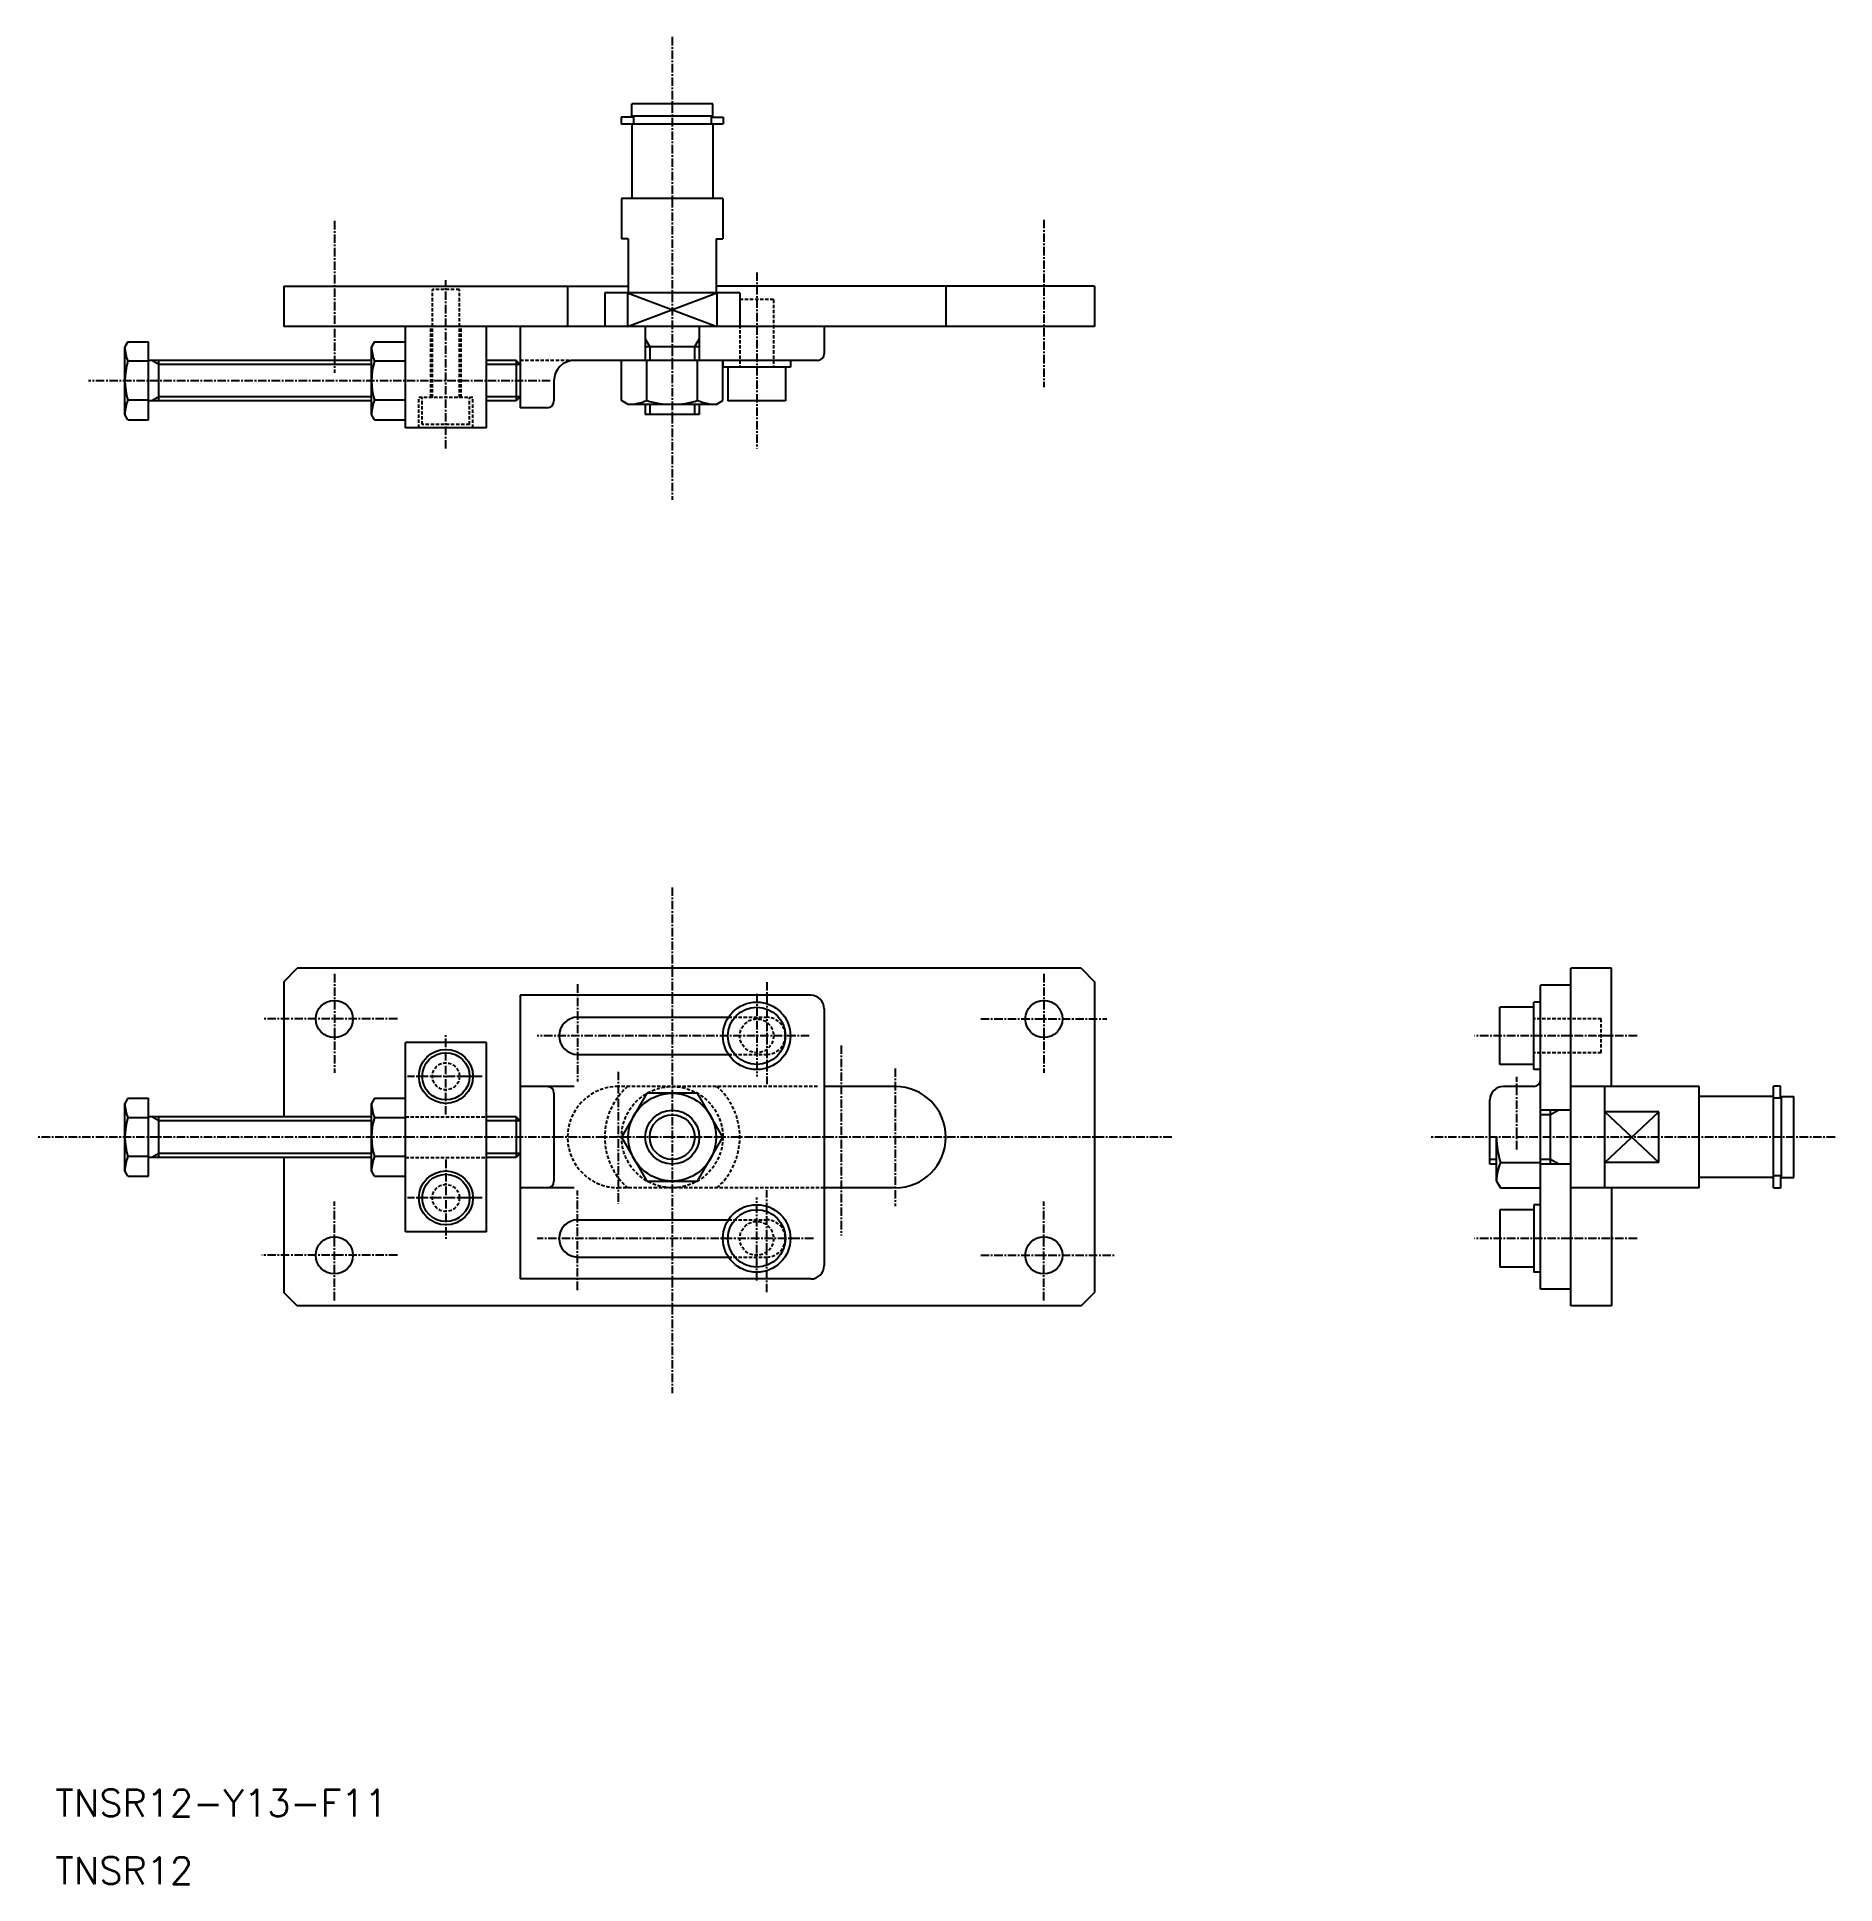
# Model space of a CAD drawing. Extents: x 0 to 266, y 0 to 273.
import ezdxf

# ---------------------------------------------------------------- set-up
doc = ezdxf.new("R2010")
doc.units = 0
doc.linetypes.add('CENTER', pattern=[2, 1.25, -0.25, 0.25, -0.25])
doc.linetypes.add('DASHED', pattern=[0.75, 0.5, -0.25])
doc.layers.get('0').update_dxf_attribs({"linetype": 'CONTINUOUS'})
doc.layers.add('CENTER', color=1, linetype='CENTER')
doc.styles.get("Standard").update_dxf_attribs({"font": 'txt', "bigfont": 'BIGFONT'})

msp = doc.modelspace()

# ---------------------------------------------------------------- linework, layer by layer
at = {"color": 7, "linetype": 'CONTINUOUS'}
for p, q in [((88.02, 261.74), (88.02, 263.59)), ((100.02, 263.59), (88.02, 263.59)), ((100.02, 261.74), (100.02, 263.59)), ((86.47, 261.59), (86.47, 260.59)), ((88.27, 261.59), (86.47, 261.59)), ((101.52, 260.59), (86.47, 260.59)), ((100.02, 261.74), (88.02, 261.74)), ((88.02, 260.59), (88.02, 249.59)), ((88.27, 261.74), (88.27, 260.59)), ((99.77, 261.74), (99.77, 260.59)), ((99.77, 261.59), (101.57, 261.59)), ((100.02, 260.59), (100.02, 249.59)), ((101.57, 261.59), (101.57, 260.59)), ((101.52, 249.59), (86.52, 249.59)), ((86.52, 249.59), (86.52, 243.59)), ((101.52, 249.59), (101.52, 243.59)), ((87.52, 243.59), (86.52, 243.59)), ((87.52, 243.59), (87.52, 235.59)), ((100.52, 243.59), (101.52, 243.59)), ((100.52, 243.59), (100.52, 235.59)), ((36.52, 236.59), (36.52, 230.59)), ((36.52, 236.59), (87.52, 236.59)), ((78.52, 236.59), (78.52, 230.59)), ((84.02, 235.59), (84.02, 230.59)), ((104.02, 235.59), (84.02, 235.59)), ((87.4, 235.59), (87.4, 230.59)), ((156.52, 236.59), (100.52, 236.59)), ((100.63, 235.59), (100.63, 230.59)), ((104.02, 235.59), (104.02, 230.59)), ((134.52, 236.59), (134.52, 230.59)), ((156.52, 236.59), (156.52, 230.59)), ((156.52, 230.59), (36.52, 230.59)), ((54.52, 215.59), (54.52, 230.59)), ((66.52, 215.59), (66.52, 230.59)), ((71.52, 230.59), (71.52, 218.59)), ((90.02, 230.59), (90.02, 225.59)), ((98.02, 230.59), (98.02, 225.59)), ((116.52, 230.59), (116.52, 226.59)), ((13.46, 228.36), (13.02, 227.59)), ((13.02, 217.59), (13.02, 227.59)), ((13.46, 228.36), (16.52, 228.36)), ((16.52, 216.81), (16.52, 228.36)), ((49.96, 228.36), (49.52, 227.59)), ((49.52, 217.59), (49.52, 227.59)), ((49.96, 228.36), (54.52, 228.36)), ((98.02, 227.59), (90.02, 227.59)), ((16.52, 225.47), (13.46, 225.47)), ((49.52, 225.59), (16.52, 225.59)), ((18.02, 219.59), (18.02, 225.59)), ((54.52, 225.47), (49.96, 225.47)), ((70.92, 225.59), (66.52, 225.59)), ((70.92, 225.59), (70.92, 219.59)), ((71.52, 224.99), (70.92, 225.59)), ((115.52, 225.59), (79.52, 225.59)), ((86.51, 219.67), (86.51, 225.59)), ((90.26, 219.67), (90.26, 225.59)), ((97.77, 219.67), (97.77, 225.59)), ((101.52, 219.67), (101.52, 225.59)), ((101.52, 225.59), (101.52, 224.59)), ((111.52, 224.59), (101.52, 224.59)), ((102.27, 224.59), (102.27, 219.59)), ((110.77, 224.59), (110.77, 219.59)), ((111.52, 225.59), (111.52, 224.59)), ((76.52, 222.59), (76.52, 219.59)), ((16.52, 219.7), (13.46, 219.7)), ((49.52, 219.59), (16.52, 219.59)), ((54.52, 219.7), (49.96, 219.7)), ((54.52, 218.84), (54.52, 218.84)), ((70.92, 219.59), (66.52, 219.59)), ((71.52, 220.19), (70.92, 219.59)), ((87.52, 219.09), (86.51, 219.67)), ((100.52, 219.09), (87.52, 219.09)), ((90.02, 219.09), (90.02, 217.59)), ((98.02, 219.09), (98.02, 217.59)), ((100.52, 219.09), (101.52, 219.67)), ((110.77, 219.59), (102.27, 219.59)), ((13.46, 216.81), (13.02, 217.59)), ((13.46, 216.81), (16.52, 216.81)), ((49.96, 216.81), (49.52, 217.59)), ((49.96, 216.81), (54.52, 216.81)), ((75.52, 218.59), (71.52, 218.59)), ((98.02, 217.59), (90.02, 217.59)), ((66.52, 215.59), (54.52, 215.59)), ((36.52, 133.59), (38.52, 135.59)), ((154.52, 135.59), (38.52, 135.59)), ((154.52, 135.59), (156.52, 133.59)), ((233.02, 135.59), (227.02, 135.59)), ((227.02, 85.59), (227.02, 135.59)), ((233.02, 118.09), (233.02, 135.59)), ((36.52, 133.59), (36.52, 113.59)), ((114.52, 131.59), (71.52, 131.59)), ((71.52, 131.59), (71.52, 89.59)), ((156.52, 133.59), (156.52, 87.59)), ((227.02, 133.09), (222.52, 133.09)), ((222.52, 88.09), (222.52, 133.09)), ((116.52, 129.59), (116.52, 91.59)), ((221.52, 129.84), (216.52, 129.84)), ((216.52, 121.34), (216.52, 129.84)), ((222.52, 130.59), (221.52, 130.59)), ((221.52, 120.59), (221.52, 130.59)), ((80.02, 128.34), (102.34, 128.34)), ((54.52, 96.59), (54.52, 124.59)), ((66.52, 124.59), (54.52, 124.59)), ((66.52, 96.59), (66.52, 124.59)), ((80.02, 122.84), (102.34, 122.84)), ((221.52, 121.34), (216.52, 121.34)), ((222.52, 120.59), (221.52, 120.59)), ((79.52, 118.09), (71.52, 118.09)), ((127.02, 118.09), (116.52, 118.09)), ((221.52, 118.09), (217.02, 118.09)), ((246.02, 118.09), (227.02, 118.09)), ((232.02, 103.09), (232.02, 118.09)), ((246.02, 103.09), (246.02, 118.09)), ((257.02, 103.09), (257.02, 118.14)), ((258.02, 118.14), (257.02, 118.14)), ((258.02, 116.34), (258.02, 118.14)), ((13.46, 116.36), (13.02, 115.59)), ((13.02, 105.59), (13.02, 115.59)), ((13.46, 116.36), (16.52, 116.36)), ((16.52, 104.81), (16.52, 116.36)), ((49.96, 116.36), (49.52, 115.59)), ((49.52, 105.59), (49.52, 115.59)), ((49.96, 116.36), (54.52, 116.36)), ((76.52, 117.09), (76.52, 104.09)), ((90.26, 117.09), (86.51, 110.59)), ((97.77, 117.09), (90.26, 117.09)), ((101.52, 110.59), (97.77, 117.09)), ((215.02, 106.59), (215.02, 116.09)), ((257.02, 116.59), (246.02, 116.59)), ((258.17, 116.34), (257.02, 116.34)), ((258.17, 104.59), (258.17, 116.59)), ((258.17, 116.59), (260.02, 116.59)), ((260.02, 104.59), (260.02, 116.59)), ((16.52, 113.47), (13.46, 113.47)), ((49.52, 113.59), (16.52, 113.59)), ((18.02, 107.59), (18.02, 113.59)), ((54.52, 113.47), (49.96, 113.47)), ((70.92, 113.59), (66.52, 113.59)), ((70.92, 113.59), (70.92, 107.59)), ((71.52, 112.99), (70.92, 113.59)), ((227.02, 114.59), (222.52, 114.59)), ((224.02, 106.59), (224.02, 114.59)), ((240.02, 114.33), (232.02, 114.33)), ((240.02, 106.85), (240.02, 114.33)), ((86.51, 110.59), (90.26, 104.09)), ((97.77, 104.09), (101.52, 110.59)), ((216.02, 104.09), (216.02, 110.59)), ((16.52, 107.7), (13.46, 107.7)), ((49.52, 107.59), (16.52, 107.59)), ((36.52, 107.59), (36.52, 87.59)), ((54.52, 107.7), (49.96, 107.7)), ((54.52, 106.84), (54.52, 106.84)), ((54.52, 106.84), (54.52, 106.84)), ((70.92, 107.59), (66.52, 107.59)), ((71.52, 108.19), (70.92, 107.59)), ((216.02, 107.29), (215.02, 107.29)), ((216.6, 106.84), (222.52, 106.84)), ((240.02, 106.85), (232.02, 106.85)), ((13.46, 104.81), (13.02, 105.59)), ((13.46, 104.81), (16.52, 104.81)), ((49.96, 104.81), (49.52, 105.59)), ((49.96, 104.81), (54.52, 104.81)), ((90.26, 104.09), (97.77, 104.09)), ((216.02, 106.59), (215.02, 106.59)), ((216.02, 104.09), (216.6, 103.08)), ((227.02, 106.59), (222.52, 106.59)), ((257.02, 104.59), (246.02, 104.59)), ((258.17, 104.84), (257.02, 104.84)), ((258.02, 104.84), (258.02, 103.04)), ((258.17, 104.59), (260.02, 104.59)), ((79.52, 103.09), (71.52, 103.09)), ((127.02, 103.09), (116.52, 103.09)), ((216.6, 103.08), (222.52, 103.08)), ((246.02, 103.09), (227.02, 103.09)), ((233.02, 103.09), (233.02, 85.59)), ((258.02, 103.04), (257.02, 103.04)), ((221.52, 99.84), (216.52, 99.84)), ((216.52, 99.84), (216.52, 91.34)), ((221.52, 100.59), (221.52, 90.59)), ((222.52, 100.59), (221.52, 100.59)), ((66.52, 96.59), (54.52, 96.59)), ((80.02, 98.34), (102.34, 98.34)), ((80.02, 92.84), (102.34, 92.84)), ((221.52, 91.34), (216.52, 91.34)), ((222.52, 90.59), (221.52, 90.59)), ((38.52, 85.59), (36.52, 87.59)), ((114.52, 89.59), (71.52, 89.59)), ((154.52, 85.59), (156.52, 87.59)), ((227.02, 88.09), (222.52, 88.09)), ((154.52, 85.59), (38.52, 85.59)), ((233.02, 85.59), (227.02, 85.59))]:
    msp.add_line(p, q, dxfattribs=at)
at = {"color": 3, "linetype": 'DASHED'}
for p, q in [((58.52, 220.09), (58.52, 236.09)), ((62.52, 236.09), (58.52, 236.09)), ((62.52, 220.09), (62.52, 236.09)), ((104.02, 234.59), (104.02, 224.59)), ((109.02, 234.59), (104.02, 234.59)), ((109.02, 234.59), (109.02, 224.59)), ((58.27, 220.09), (58.27, 230.59)), ((62.77, 220.09), (62.77, 230.59)), ((79.52, 225.59), (71.52, 225.59)), ((64.52, 220.09), (56.52, 220.09)), ((56.52, 215.59), (56.52, 220.09)), ((57.02, 216.09), (57.02, 220.09)), ((64.02, 216.09), (64.02, 220.09)), ((64.52, 215.59), (64.52, 220.09)), ((64.02, 216.09), (57.02, 216.09)), ((102.34, 128.34), (108.02, 128.34)), ((231.52, 128.09), (221.52, 128.09)), ((231.52, 123.09), (231.52, 128.09)), ((231.52, 123.09), (221.52, 123.09)), ((102.34, 122.84), (108.02, 122.84)), ((115.52, 118.09), (86.02, 118.09)), ((54.52, 113.59), (66.52, 113.59)), ((54.52, 107.59), (66.52, 107.59)), ((116.52, 103.09), (86.02, 103.09)), ((102.34, 98.34), (108.02, 98.34)), ((102.34, 92.84), (108.02, 92.84))]:
    msp.add_line(p, q, dxfattribs=at)
at = {"color": 3, "linetype": 'CONTINUOUS'}
for p, q in [((87.4, 230.59), (100.63, 235.59)), ((87.4, 235.59), (100.63, 230.59)), ((90.02, 228.8), (90.72, 227.59)), ((90.72, 227.59), (90.72, 225.59)), ((98.02, 228.8), (97.32, 227.59)), ((97.32, 227.59), (97.32, 225.59)), ((18.02, 224.99), (16.98, 225.59)), ((49.52, 224.99), (18.02, 224.99)), ((71.52, 224.99), (66.52, 224.99)), ((18.02, 220.19), (16.98, 219.59)), ((49.52, 220.19), (18.02, 220.19)), ((71.52, 220.19), (66.52, 220.19)), ((90.72, 219.09), (90.72, 217.59)), ((97.32, 219.09), (97.32, 217.59)), ((18.02, 112.99), (16.98, 113.59)), ((49.52, 112.99), (18.02, 112.99)), ((71.52, 112.99), (66.52, 112.99)), ((224.02, 113.89), (222.52, 113.89)), ((225.23, 114.59), (224.02, 113.89)), ((232.02, 106.85), (240.02, 114.33)), ((232.02, 114.33), (240.02, 106.85)), ((18.02, 108.19), (16.98, 107.59)), ((49.52, 108.19), (18.02, 108.19)), ((71.52, 108.19), (66.52, 108.19)), ((224.02, 107.29), (222.52, 107.29)), ((225.23, 106.59), (224.02, 107.29))]:
    msp.add_line(p, q, dxfattribs=at)
at = {"color": 7, "linetype": 'CONTINUOUS'}
for centre, radius in [((44.02, 128.09), 2.75), ((106.52, 125.59), 5), ((106.52, 125.59), 4.25), ((149.02, 128.09), 2.75), ((60.52, 119.59), 4), ((60.52, 119.59), 3.5), ((94.02, 110.59), 6.5), ((94.02, 110.59), 4), ((60.52, 101.59), 4), ((60.52, 101.59), 3.5), ((106.52, 95.59), 5), ((106.52, 95.59), 4.25), ((44.02, 93.09), 2.75), ((149.02, 93.09), 2.75)]:
    msp.add_circle(centre, radius, dxfattribs=at)
at = {"color": 3, "linetype": 'DASHED'}
for centre, radius in [((106.52, 125.59), 2.5), ((60.52, 119.59), 2), ((94.02, 110.59), 7.5), ((60.52, 101.59), 2), ((106.52, 95.59), 2.5)]:
    msp.add_circle(centre, radius, dxfattribs=at)
at = {"color": 3, "linetype": 'CONTINUOUS'}
msp.add_circle((94.02, 110.59), 3.32, dxfattribs=at)
at = {"color": 7, "linetype": 'CONTINUOUS'}
for centre, radius, start, end in [((18.81, 227.71), 5.8, 181.2014, 202.6636), ((55.31, 227.71), 5.8, 181.2014, 202.6636), ((22.57, 222.59), 9.55, 162.412, 197.588), ((59.07, 222.59), 9.55, 162.412, 197.588), ((79.52, 222.59), 3, 90, 180), ((115.52, 226.59), 1, 270, 0), ((18.81, 217.47), 5.8, 157.3364, 178.7986), ((55.31, 217.47), 5.8, 157.3364, 178.7986), ((75.52, 219.59), 1, 270, 0), ((87.37, 226.59), 7.5, 271.1435, 292.7215), ((94.02, 231.51), 12.42, 252.412, 287.588), ((100.67, 226.59), 7.5, 247.2785, 268.8566), ((114.52, 129.59), 2, 0, 90), ((80.02, 125.59), 2.75, 90, 270), ((75.52, 117.09), 1, 0, 90), ((127.02, 110.59), 7.5, 270, 90), ((217.02, 116.09), 2, 90, 180), ((221.52, 119.09), 1, 270, 0), ((18.81, 115.71), 5.8, 181.2014, 202.6636), ((55.31, 115.71), 5.8, 181.2014, 202.6636), ((22.57, 110.59), 9.55, 162.412, 197.588), ((59.07, 110.59), 9.55, 162.412, 197.588), ((228.44, 110.59), 12.42, 180, 197.588), ((18.81, 105.47), 5.8, 157.3364, 178.7986), ((55.31, 105.47), 5.8, 157.3364, 178.7986), ((223.51, 103.94), 7.5, 157.2785, 178.8566), ((75.52, 104.09), 1, 270, 0), ((80.02, 95.59), 2.75, 90, 270), ((114.52, 91.59), 2, 270, 0)]:
    msp.add_arc(centre, radius, start, end, dxfattribs=at)
at = {"color": 3, "linetype": 'DASHED'}
for centre, radius, start, end in [((108.02, 125.59), 2.75, 270, 90), ((86.02, 110.59), 7.5, 90, 270), ((94.02, 110.59), 10, 131.4096, 228.5904), ((94.02, 110.59), 10, 311.4096, 48.5904), ((108.02, 95.59), 2.75, 270, 90)]:
    msp.add_arc(centre, radius, start, end, dxfattribs=at)
at = {"layer": 'CENTER', "color": 1, "linetype": 'CENTER'}
for p, q in [((94.02, 273.49), (94.02, 204.96)), ((44.02, 246.25), (44.02, 223.77)), ((149.02, 246.4), (149.02, 221.64)), ((106.52, 238.62), (106.52, 212.55)), ((60.52, 212.55), (60.52, 237.48)), ((75.97, 222.59), (7.64, 222.59)), ((94.02, 147.57), (94.02, 72.69)), ((44.02, 134.75), (44.02, 120.12)), ((149.02, 134.75), (149.02, 120.12)), ((80.02, 133.23), (80.02, 118.83)), ((106.52, 131.8), (106.52, 119.55)), ((108.02, 133.55), (108.02, 118.43)), ((53.35, 128.09), (33.61, 128.09)), ((139.68, 128.09), (158.32, 128.09)), ((60.52, 113.92), (60.52, 125.7)), ((114.29, 125.59), (74.05, 125.59)), ((119.02, 124.18), (119.02, 96.04)), ((236.81, 125.59), (212.77, 125.59)), ((127.02, 120.76), (127.02, 100.36)), ((65.89, 119.59), (54.86, 119.59)), ((86.02, 120.28), (86.02, 100.7)), ((219.02, 108.78), (219.02, 119.52)), ((167.94, 110.59), (0, 110.59)), ((266.11, 110.59), (206.32, 110.59)), ((60.52, 107.26), (60.52, 95.48)), ((65.89, 101.59), (54.86, 101.59)), ((80.02, 87.95), (80.02, 102.68)), ((106.52, 89.38), (106.52, 101.63)), ((108.02, 87.63), (108.02, 102.74)), ((44.02, 86.42), (44.02, 101.06)), ((149.02, 86.42), (149.02, 101.06)), ((53.35, 93.09), (33.29, 93.09)), ((114.91, 95.59), (74.05, 95.59)), ((139.68, 93.09), (159.42, 93.09)), ((236.81, 95.59), (212.77, 95.59))]:
    msp.add_line(p, q, dxfattribs=at)

# ---------------------------------------------------------------- texts
at = {"color": 7, "linetype": 'CONTINUOUS'}
for s, p in [('TNSR12-Y13-F11', (2.7, 10)), ('TNSR12', (2.7, 0))]:
    msp.add_text(s, height=4, dxfattribs=at).set_placement(p)

doc.saveas('drawing.dxf')
